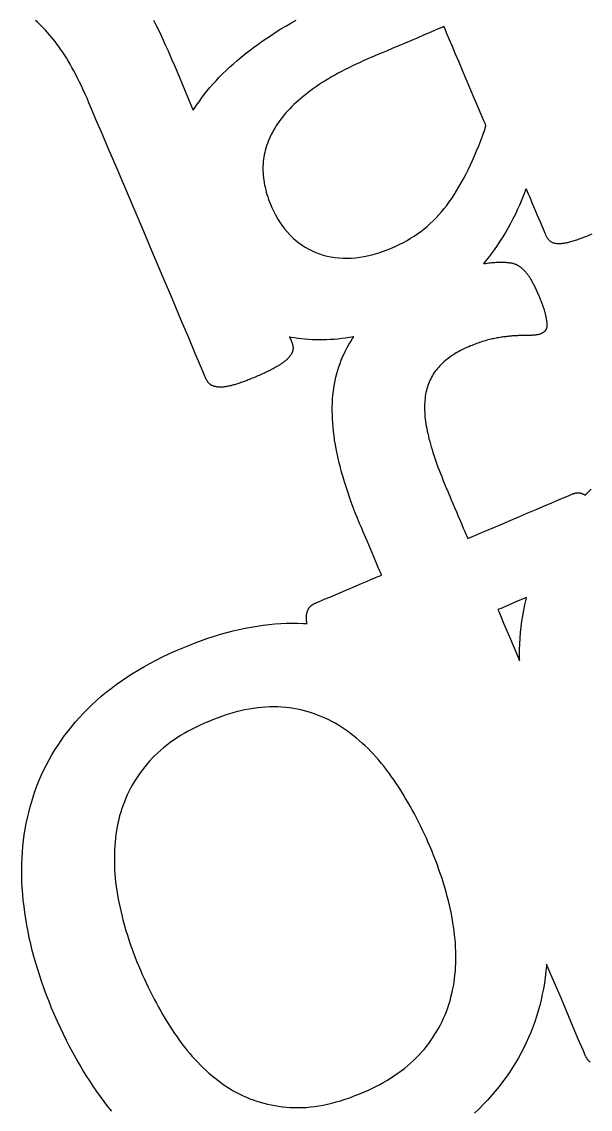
# Model space of a CAD drawing. Header units: millimetres. Extents: x 47 to 159, y 49 to 299.
# Drawn here: x 96.57 to 102.27, y 145.12 to 156.01 of the extents above; entities that cross this region are included whole.
import ezdxf

# ---------------------------------------------------------------- set-up
doc = ezdxf.new("R2010")
doc.units = ezdxf.units.MM

# ---------------------------------------------------------------- blocks, each defined once
blk = doc.blocks.new('angel 01')
for points in [[(-20.391, 96.791), (-20.394, 96.793), (-20.398, 96.795), (-20.401, 96.798), (-20.404, 96.801), (-20.408, 96.804), (-20.411, 96.807), (-20.414, 96.81), (-20.416, 96.814), (-20.419, 96.817), (-20.422, 96.821), (-20.424, 96.825), (-20.427, 96.829), (-20.429, 96.833), (-20.432, 96.837), (-20.434, 96.841), (-20.436, 96.846), (-20.438, 96.851), (-20.46, 96.903), (-20.511, 97.021), (-20.585, 97.198), (-20.681, 97.424), (-20.795, 97.691), (-20.829, 97.77), (-20.83, 97.754), (-20.836, 97.696), (-20.843, 97.639), (-20.851, 97.582), (-20.861, 97.525), (-20.872, 97.469), (-20.884, 97.413), (-20.898, 97.357), (-20.913, 97.302), (-20.929, 97.248), (-20.947, 97.194), (-20.966, 97.141), (-20.987, 97.088), (-21.009, 97.036), (-21.032, 96.984), (-21.057, 96.933), (-21.083, 96.883), (-21.111, 96.833), (-21.14, 96.784), (-21.17, 96.735), (-21.202, 96.687), (-21.235, 96.639), (-21.269, 96.592), (-21.305, 96.546), (-21.343, 96.5), (-21.381, 96.455), (-21.421, 96.41), (-21.463, 96.366), (-21.506, 96.323), (-21.551, 96.28)], [(-20.376, 105.08), (-20.392, 105.074), (-20.407, 105.067), (-20.422, 105.061), (-20.436, 105.055), (-20.451, 105.049), (-20.465, 105.044), (-20.478, 105.039), (-20.492, 105.034), (-20.505, 105.029), (-20.518, 105.025), (-20.53, 105.02), (-20.542, 105.016), (-20.554, 105.013), (-20.566, 105.009), (-20.577, 105.006), (-20.588, 105.003), (-20.598, 105), (-20.609, 104.997), (-20.619, 104.995), (-20.629, 104.993), (-20.638, 104.991), (-20.647, 104.99), (-20.656, 104.988), (-20.665, 104.987), (-20.674, 104.986), (-20.682, 104.985), (-20.69, 104.985), (-20.698, 104.985), (-20.706, 104.984), (-20.713, 104.985), (-20.72, 104.985), (-20.727, 104.985), (-20.734, 104.986), (-20.74, 104.987), (-20.746, 104.988), (-20.752, 104.99), (-20.758, 104.991), (-20.764, 104.993), (-20.769, 104.995), (-20.774, 104.998), (-20.779, 105.001), (-20.784, 105.004), (-20.789, 105.007), (-20.794, 105.011), (-20.798, 105.014), (-20.802, 105.019), (-20.807, 105.023), (-20.811, 105.028), (-20.815, 105.033), (-20.818, 105.038), (-20.822, 105.044), (-20.826, 105.05), (-20.829, 105.056), (-20.832, 105.063), (-20.835, 105.07), (-20.837, 105.074), (-20.842, 105.086), (-20.85, 105.105), (-20.861, 105.13), (-20.873, 105.16), (-20.887, 105.193), (-20.903, 105.23), (-20.919, 105.268), (-20.936, 105.307), (-20.953, 105.346), (-20.969, 105.384), (-20.984, 105.421), (-20.998, 105.454), (-21.01, 105.482), (-21.02, 105.506), (-21.028, 105.524), (-21.033, 105.535), (-21.037, 105.53), (-21.056, 105.479), (-21.077, 105.428), (-21.098, 105.379), (-21.12, 105.33), (-21.142, 105.282), (-21.166, 105.235), (-21.19, 105.189), (-21.215, 105.143), (-21.241, 105.098), (-21.268, 105.053), (-21.296, 105.01), (-21.324, 104.967), (-21.354, 104.925), (-21.384, 104.883), (-21.415, 104.843), (-21.447, 104.803), (-21.461, 104.785), (-21.458, 104.786), (-21.441, 104.788), (-21.424, 104.79), (-21.408, 104.792), (-21.392, 104.794), (-21.377, 104.796), (-21.362, 104.797), (-21.348, 104.798), (-21.334, 104.799), (-21.321, 104.8), (-21.308, 104.8), (-21.296, 104.8), (-21.284, 104.8), (-21.272, 104.8), (-21.261, 104.799), (-21.25, 104.799), (-21.24, 104.799), (-21.23, 104.798), (-21.221, 104.797), (-21.212, 104.796), (-21.203, 104.795), (-21.195, 104.794), (-21.187, 104.793), (-21.179, 104.792), (-21.172, 104.79), (-21.166, 104.789), (-21.16, 104.787), (-21.154, 104.785), (-21.148, 104.783), (-21.143, 104.781), (-21.138, 104.779), (-21.134, 104.777), (-21.129, 104.775), (-21.124, 104.772), (-21.119, 104.769), (-21.114, 104.766), (-21.109, 104.763), (-21.104, 104.76), (-21.099, 104.757), (-21.095, 104.753), (-21.09, 104.75), (-21.085, 104.746), (-21.08, 104.742), (-21.076, 104.738), (-21.071, 104.734), (-21.066, 104.73), (-21.061, 104.725), (-21.057, 104.721), (-21.052, 104.716), (-21.047, 104.711), (-21.043, 104.706), (-21.038, 104.701), (-21.034, 104.695), (-21.029, 104.69), (-21.025, 104.684), (-21.02, 104.678), (-21.016, 104.672), (-21.011, 104.666), (-21.007, 104.659), (-21.003, 104.653), (-20.998, 104.646), (-20.994, 104.639), (-20.99, 104.632), (-20.986, 104.625), (-20.981, 104.618), (-20.977, 104.61), (-20.973, 104.602), (-20.969, 104.594), (-20.964, 104.586), (-20.96, 104.578), (-20.955, 104.569), (-20.951, 104.56), (-20.947, 104.551), (-20.942, 104.542), (-20.938, 104.533), (-20.933, 104.523), (-20.929, 104.513), (-20.924, 104.503), (-20.92, 104.493), (-20.915, 104.483), (-20.91, 104.472), (-20.906, 104.462), (-20.901, 104.451), (-20.896, 104.44), (-20.892, 104.429), (-20.888, 104.418), (-20.884, 104.408), (-20.88, 104.398), (-20.876, 104.388), (-20.872, 104.378), (-20.869, 104.369), (-20.866, 104.36), (-20.863, 104.351), (-20.86, 104.342), (-20.857, 104.334), (-20.854, 104.325), (-20.852, 104.317), (-20.85, 104.309), (-20.848, 104.301), (-20.846, 104.294), (-20.844, 104.287), (-20.842, 104.28), (-20.841, 104.273), (-20.839, 104.266), (-20.838, 104.259), (-20.837, 104.253), (-20.835, 104.246), (-20.834, 104.24), (-20.833, 104.234), (-20.832, 104.228), (-20.831, 104.222), (-20.83, 104.216), (-20.83, 104.211), (-20.829, 104.205), (-20.828, 104.2), (-20.828, 104.195), (-20.827, 104.19), (-20.827, 104.185), (-20.827, 104.18), (-20.826, 104.176), (-20.826, 104.171), (-20.826, 104.167), (-20.827, 104.163), (-20.827, 104.158), (-20.827, 104.155), (-20.828, 104.151), (-20.828, 104.147), (-20.829, 104.143), (-20.83, 104.14), (-20.831, 104.137), (-20.832, 104.133), (-20.833, 104.13), (-20.834, 104.127), (-20.835, 104.124), (-20.837, 104.122), (-20.839, 104.119), (-20.84, 104.117), (-20.842, 104.114), (-20.844, 104.112), (-20.846, 104.11), (-20.848, 104.107), (-20.85, 104.105), (-20.853, 104.103), (-20.855, 104.101), (-20.857, 104.099), (-20.86, 104.097), (-20.863, 104.095), (-20.866, 104.093), (-20.869, 104.092), (-20.872, 104.09), (-20.875, 104.088), (-20.878, 104.086), (-20.881, 104.085), (-20.885, 104.083), (-20.888, 104.082), (-20.893, 104.08), (-20.897, 104.079), (-20.902, 104.077), (-20.906, 104.076), (-20.911, 104.075), (-20.917, 104.073), (-20.922, 104.072), (-20.927, 104.071), (-20.933, 104.071), (-20.939, 104.07), (-20.945, 104.069), (-20.951, 104.069), (-20.958, 104.068), (-20.964, 104.068), (-20.971, 104.068), (-20.978, 104.067), (-20.985, 104.067), (-20.992, 104.067), (-20.999, 104.067), (-21.007, 104.067), (-21.015, 104.067), (-21.023, 104.067), (-21.031, 104.067), (-21.039, 104.067), (-21.048, 104.067), (-21.056, 104.067), (-21.065, 104.066), (-21.074, 104.066), (-21.083, 104.066), (-21.092, 104.065), (-21.101, 104.065), (-21.111, 104.065), (-21.12, 104.064), (-21.13, 104.064), (-21.14, 104.063), (-21.15, 104.063), (-21.161, 104.062), (-21.171, 104.061), (-21.182, 104.06), (-21.193, 104.059), (-21.204, 104.058), (-21.215, 104.057), (-21.226, 104.056), (-21.238, 104.054), (-21.249, 104.053), (-21.261, 104.051), (-21.273, 104.05), (-21.285, 104.048), (-21.298, 104.046), (-21.31, 104.044), (-21.323, 104.041), (-21.335, 104.039), (-21.348, 104.037), (-21.362, 104.034), (-21.375, 104.031), (-21.388, 104.028), (-21.402, 104.025), (-21.416, 104.022), (-21.429, 104.018), (-21.443, 104.014), (-21.458, 104.01), (-21.472, 104.005), (-21.486, 104), (-21.501, 103.995), (-21.516, 103.99), (-21.531, 103.985), (-21.546, 103.979), (-21.561, 103.973), (-21.576, 103.967), (-21.592, 103.961), (-21.608, 103.954), (-21.629, 103.945), (-21.65, 103.935), (-21.67, 103.925), (-21.69, 103.915), (-21.709, 103.905), (-21.728, 103.895), (-21.746, 103.884), (-21.763, 103.873), (-21.78, 103.862), (-21.797, 103.85), (-21.813, 103.838), (-21.828, 103.827), (-21.843, 103.814), (-21.858, 103.802), (-21.871, 103.789), (-21.885, 103.776), (-21.898, 103.763), (-21.91, 103.75), (-21.922, 103.736), (-21.933, 103.722), (-21.944, 103.708), (-21.954, 103.694), (-21.964, 103.679), (-21.973, 103.664), (-21.982, 103.648), (-21.99, 103.632), (-21.998, 103.616), (-22.005, 103.6), (-22.011, 103.583), (-22.018, 103.566), (-22.023, 103.549), (-22.028, 103.532), (-22.033, 103.514), (-22.037, 103.496), (-22.041, 103.477), (-22.044, 103.458), (-22.046, 103.439), (-22.048, 103.42), (-22.05, 103.4), (-22.051, 103.379), (-22.052, 103.359), (-22.052, 103.338), (-22.051, 103.317), (-22.05, 103.295), (-22.049, 103.273), (-22.047, 103.25), (-22.044, 103.228), (-22.041, 103.204), (-22.038, 103.181), (-22.034, 103.157), (-22.03, 103.133), (-22.025, 103.108), (-22.019, 103.083), (-22.013, 103.058), (-22.007, 103.032), (-22, 103.006), (-21.993, 102.979), (-21.985, 102.952), (-21.976, 102.924), (-21.968, 102.896), (-21.958, 102.867), (-21.949, 102.838), (-21.938, 102.808), (-21.928, 102.778), (-21.917, 102.748), (-21.905, 102.717), (-21.893, 102.685), (-21.88, 102.653), (-21.867, 102.621), (-21.854, 102.588), (-21.84, 102.555), (-21.835, 102.542), (-21.83, 102.531), (-21.822, 102.513), (-21.812, 102.488), (-21.799, 102.457), (-21.784, 102.422), (-21.767, 102.383), (-21.75, 102.342), (-21.732, 102.299), (-21.714, 102.257), (-21.696, 102.215), (-21.679, 102.175), (-21.663, 102.137), (-21.649, 102.104), (-21.637, 102.076), (-21.628, 102.055), (-21.622, 102.04), (-21.619, 102.034), (-21.612, 102.036), (-21.588, 102.046), (-21.549, 102.063), (-21.496, 102.086), (-21.431, 102.113), (-21.358, 102.144), (-21.278, 102.178), (-21.193, 102.214), (-21.106, 102.251), (-21.018, 102.289), (-20.932, 102.325), (-20.851, 102.36), (-20.776, 102.391), (-20.709, 102.42), (-20.654, 102.443), (-20.611, 102.461), (-20.583, 102.473), (-20.573, 102.477), (-20.569, 102.479), (-20.564, 102.481), (-20.559, 102.483), (-20.555, 102.484), (-20.55, 102.485), (-20.546, 102.487), (-20.542, 102.488), (-20.537, 102.489), (-20.533, 102.489), (-20.528, 102.49), (-20.524, 102.49), (-20.52, 102.491), (-20.516, 102.491), (-20.511, 102.491), (-20.507, 102.491), (-20.503, 102.49), (-20.499, 102.49), (-20.495, 102.489), (-20.491, 102.489), (-20.487, 102.488), (-20.483, 102.486), (-20.478, 102.485), (-20.474, 102.484), (-20.47, 102.482), (-20.465, 102.48), (-20.461, 102.478), (-20.457, 102.476), (-20.452, 102.473), (-20.448, 102.471), (-20.443, 102.468), (-20.443, 102.468), (-20.421, 102.488), (-20.381, 102.526)], [(-24.768, 107.224), (-24.743, 107.176), (-24.718, 107.126), (-24.694, 107.076), (-24.669, 107.024), (-24.645, 106.971), (-24.621, 106.917), (-24.597, 106.861), (-24.586, 106.834), (-24.558, 106.768), (-24.511, 106.659), (-24.449, 106.513), (-24.375, 106.337), (-24.368, 106.321), (-24.36, 106.335), (-24.336, 106.371), (-24.311, 106.407), (-24.286, 106.443), (-24.259, 106.478), (-24.231, 106.513), (-24.202, 106.548), (-24.171, 106.583), (-24.14, 106.617), (-24.108, 106.652), (-24.074, 106.686), (-24.039, 106.719), (-24.004, 106.753), (-23.967, 106.786), (-23.929, 106.819), (-23.89, 106.852), (-23.85, 106.885), (-23.808, 106.917), (-23.766, 106.949), (-23.723, 106.981), (-23.678, 107.012), (-23.632, 107.043), (-23.586, 107.074), (-23.538, 107.105), (-23.49, 107.135), (-23.441, 107.165), (-23.391, 107.195), (-23.339, 107.224)], [(-25.184, 96.3), (-25.223, 96.347), (-25.26, 96.395), (-25.297, 96.445), (-25.334, 96.496), (-25.37, 96.548), (-25.406, 96.601), (-25.441, 96.655), (-25.475, 96.711), (-25.509, 96.768), (-25.542, 96.826), (-25.574, 96.885), (-25.607, 96.945), (-25.638, 97.007), (-25.669, 97.069), (-25.699, 97.133), (-25.729, 97.198), (-25.758, 97.265), (-25.787, 97.331), (-25.813, 97.396), (-25.838, 97.461), (-25.862, 97.525), (-25.885, 97.59), (-25.907, 97.654), (-25.927, 97.718), (-25.946, 97.782), (-25.964, 97.846), (-25.981, 97.909), (-25.997, 97.973), (-26.011, 98.036), (-26.024, 98.099), (-26.036, 98.162), (-26.047, 98.225), (-26.056, 98.287), (-26.064, 98.349), (-26.071, 98.412), (-26.077, 98.473), (-26.082, 98.535), (-26.085, 98.595), (-26.087, 98.656), (-26.087, 98.716), (-26.086, 98.775), (-26.084, 98.834), (-26.08, 98.893), (-26.075, 98.951), (-26.069, 99.009), (-26.061, 99.066), (-26.052, 99.123), (-26.042, 99.18), (-26.03, 99.236), (-26.017, 99.291), (-26.003, 99.347), (-25.987, 99.401), (-25.97, 99.456), (-25.952, 99.509), (-25.932, 99.562), (-25.911, 99.614), (-25.888, 99.666), (-25.864, 99.717), (-25.839, 99.768), (-25.812, 99.818), (-25.784, 99.867), (-25.754, 99.916), (-25.723, 99.964), (-25.691, 100.012), (-25.657, 100.059), (-25.622, 100.105), (-25.585, 100.151), (-25.548, 100.196), (-25.508, 100.241), (-25.468, 100.285), (-25.426, 100.328), (-25.382, 100.371), (-25.337, 100.412), (-25.29, 100.453), (-25.242, 100.493), (-25.192, 100.532), (-25.141, 100.57), (-25.088, 100.608), (-25.034, 100.644), (-24.978, 100.68), (-24.921, 100.715), (-24.863, 100.749), (-24.802, 100.783), (-24.741, 100.815), (-24.677, 100.847), (-24.613, 100.877), (-24.546, 100.907), (-24.479, 100.936), (-24.414, 100.963), (-24.349, 100.988), (-24.285, 101.012), (-24.221, 101.034), (-24.157, 101.055), (-24.094, 101.074), (-24.032, 101.092), (-23.97, 101.108), (-23.908, 101.122), (-23.847, 101.136), (-23.787, 101.147), (-23.727, 101.157), (-23.667, 101.166), (-23.608, 101.173), (-23.55, 101.178), (-23.492, 101.182), (-23.434, 101.185), (-23.377, 101.186), (-23.32, 101.185), (-23.264, 101.183), (-23.229, 101.181), (-23.23, 101.188), (-23.231, 101.195), (-23.232, 101.202), (-23.233, 101.209), (-23.233, 101.216), (-23.234, 101.222), (-23.234, 101.229), (-23.234, 101.235), (-23.234, 101.241), (-23.234, 101.247), (-23.234, 101.253), (-23.234, 101.259), (-23.233, 101.265), (-23.233, 101.271), (-23.232, 101.276), (-23.231, 101.281), (-23.23, 101.286), (-23.229, 101.292), (-23.228, 101.296), (-23.226, 101.301), (-23.225, 101.306), (-23.223, 101.31), (-23.222, 101.315), (-23.22, 101.319), (-23.218, 101.323), (-23.215, 101.327), (-23.213, 101.331), (-23.211, 101.335), (-23.208, 101.338), (-23.205, 101.342), (-23.203, 101.345), (-23.2, 101.348), (-23.196, 101.352), (-23.193, 101.355), (-23.19, 101.358), (-23.187, 101.361), (-23.183, 101.363), (-23.179, 101.366), (-23.176, 101.369), (-23.172, 101.371), (-23.168, 101.374), (-23.164, 101.376), (-23.16, 101.379), (-23.155, 101.381), (-23.151, 101.383), (-23.146, 101.385), (-23.143, 101.387), (-23.133, 101.391), (-23.113, 101.399), (-23.083, 101.412), (-23.046, 101.428), (-23.002, 101.446), (-22.954, 101.467), (-22.901, 101.489), (-22.847, 101.512), (-22.791, 101.536), (-22.736, 101.559), (-22.683, 101.582), (-22.634, 101.603), (-22.589, 101.622), (-22.55, 101.638), (-22.519, 101.652), (-22.496, 101.661), (-22.484, 101.666), (-22.483, 101.668), (-22.486, 101.676), (-22.493, 101.692), (-22.503, 101.714), (-22.515, 101.742), (-22.528, 101.775), (-22.544, 101.811), (-22.56, 101.85), (-22.577, 101.89), (-22.594, 101.931), (-22.611, 101.971), (-22.628, 102.009), (-22.643, 102.045), (-22.657, 102.077), (-22.669, 102.105), (-22.678, 102.127), (-22.684, 102.143), (-22.688, 102.15), (-22.702, 102.184), (-22.724, 102.238), (-22.745, 102.291), (-22.766, 102.344), (-22.785, 102.396), (-22.804, 102.448), (-22.821, 102.499), (-22.838, 102.549), (-22.853, 102.599), (-22.868, 102.648), (-22.882, 102.697), (-22.895, 102.744), (-22.906, 102.792), (-22.917, 102.838), (-22.927, 102.884), (-22.937, 102.93), (-22.945, 102.975), (-22.952, 103.019), (-22.958, 103.062), (-22.963, 103.105), (-22.968, 103.148), (-22.971, 103.189), (-22.974, 103.231), (-22.975, 103.272), (-22.976, 103.312), (-22.976, 103.352), (-22.974, 103.391), (-22.972, 103.429), (-22.969, 103.467), (-22.965, 103.505), (-22.96, 103.542), (-22.954, 103.579), (-22.947, 103.614), (-22.939, 103.65), (-22.93, 103.685), (-22.921, 103.719), (-22.91, 103.753), (-22.898, 103.786), (-22.886, 103.819), (-22.872, 103.851), (-22.858, 103.883), (-22.843, 103.914), (-22.827, 103.945), (-22.809, 103.976), (-22.791, 104.006), (-22.773, 104.035), (-22.761, 104.052), (-22.765, 104.051), (-22.804, 104.045), (-22.843, 104.039), (-22.881, 104.035), (-22.92, 104.03), (-22.958, 104.027), (-22.995, 104.025), (-23.033, 104.023), (-23.07, 104.022), (-23.107, 104.021), (-23.143, 104.022), (-23.179, 104.023), (-23.215, 104.025), (-23.251, 104.028), (-23.286, 104.032), (-23.321, 104.036), (-23.355, 104.042), (-23.389, 104.047), (-23.404, 104.051), (-23.392, 104.021), (-23.381, 103.995), (-23.379, 103.99), (-23.377, 103.986), (-23.375, 103.981), (-23.374, 103.977), (-23.373, 103.972), (-23.372, 103.968), (-23.371, 103.963), (-23.37, 103.959), (-23.37, 103.954), (-23.369, 103.95), (-23.369, 103.946), (-23.369, 103.941), (-23.369, 103.937), (-23.369, 103.933), (-23.37, 103.928), (-23.37, 103.924), (-23.371, 103.92), (-23.372, 103.916), (-23.373, 103.911), (-23.374, 103.907), (-23.376, 103.903), (-23.377, 103.899), (-23.379, 103.894), (-23.381, 103.89), (-23.383, 103.886), (-23.386, 103.881), (-23.388, 103.877), (-23.391, 103.873), (-23.394, 103.868), (-23.397, 103.864), (-23.401, 103.859), (-23.404, 103.855), (-23.408, 103.85), (-23.412, 103.846), (-23.416, 103.841), (-23.42, 103.837), (-23.424, 103.832), (-23.429, 103.827), (-23.434, 103.823), (-23.439, 103.818), (-23.445, 103.813), (-23.451, 103.809), (-23.457, 103.804), (-23.463, 103.799), (-23.469, 103.794), (-23.476, 103.789), (-23.483, 103.784), (-23.491, 103.779), (-23.498, 103.774), (-23.506, 103.769), (-23.514, 103.764), (-23.522, 103.759), (-23.531, 103.754), (-23.54, 103.749), (-23.549, 103.744), (-23.558, 103.739), (-23.568, 103.733), (-23.578, 103.728), (-23.588, 103.723), (-23.599, 103.717), (-23.61, 103.712), (-23.621, 103.706), (-23.632, 103.701), (-23.644, 103.695), (-23.656, 103.69), (-23.669, 103.684), (-23.681, 103.678), (-23.694, 103.672), (-23.707, 103.667), (-23.721, 103.661), (-23.735, 103.655), (-23.749, 103.649), (-23.763, 103.643), (-23.777, 103.637), (-23.791, 103.631), (-23.804, 103.626), (-23.818, 103.621), (-23.83, 103.616), (-23.843, 103.611), (-23.856, 103.606), (-23.868, 103.602), (-23.88, 103.598), (-23.891, 103.594), (-23.903, 103.59), (-23.914, 103.586), (-23.924, 103.583), (-23.935, 103.579), (-23.945, 103.576), (-23.955, 103.573), (-23.965, 103.571), (-23.975, 103.568), (-23.984, 103.566), (-23.993, 103.563), (-24.002, 103.561), (-24.011, 103.559), (-24.019, 103.558), (-24.028, 103.556), (-24.036, 103.554), (-24.044, 103.553), (-24.052, 103.552), (-24.059, 103.551), (-24.066, 103.55), (-24.074, 103.55), (-24.081, 103.549), (-24.087, 103.549), (-24.094, 103.549), (-24.1, 103.549), (-24.106, 103.549), (-24.112, 103.549), (-24.118, 103.55), (-24.124, 103.55), (-24.13, 103.551), (-24.135, 103.552), (-24.14, 103.553), (-24.145, 103.554), (-24.151, 103.555), (-24.155, 103.556), (-24.16, 103.557), (-24.165, 103.559), (-24.169, 103.56), (-24.174, 103.562), (-24.178, 103.564), (-24.182, 103.566), (-24.186, 103.568), (-24.189, 103.57), (-24.193, 103.572), (-24.197, 103.575), (-24.2, 103.577), (-24.203, 103.58), (-24.206, 103.583), (-24.21, 103.586), (-24.213, 103.589), (-24.216, 103.592), (-24.218, 103.596), (-24.221, 103.599), (-24.224, 103.603), (-24.226, 103.607), (-24.229, 103.611), (-24.231, 103.615), (-24.234, 103.619), (-24.236, 103.623), (-24.238, 103.628), (-24.241, 103.634), (-24.259, 103.677), (-24.295, 103.763), (-24.348, 103.887), (-24.414, 104.043), (-24.492, 104.226), (-24.578, 104.43), (-24.671, 104.648), (-24.767, 104.875), (-24.865, 105.106), (-24.962, 105.334), (-25.055, 105.553), (-25.142, 105.758), (-25.221, 105.943), (-25.288, 106.103), (-25.343, 106.23), (-25.381, 106.32), (-25.401, 106.367), (-25.413, 106.397), (-25.432, 106.441), (-25.451, 106.483), (-25.47, 106.525), (-25.489, 106.565), (-25.508, 106.604), (-25.527, 106.642), (-25.546, 106.679), (-25.565, 106.715), (-25.584, 106.749), (-25.603, 106.783), (-25.622, 106.815), (-25.64, 106.846), (-25.659, 106.876), (-25.678, 106.905), (-25.697, 106.932), (-25.715, 106.959), (-25.734, 106.984), (-25.753, 107.009), (-25.771, 107.032), (-25.791, 107.056), (-25.81, 107.078), (-25.829, 107.1), (-25.849, 107.122), (-25.868, 107.143), (-25.888, 107.163), (-25.909, 107.183), (-25.929, 107.202), (-25.949, 107.22)], [(-21.099, 100.809), (-21.1, 100.86), (-21.099, 100.919), (-21.097, 100.977), (-21.093, 101.035), (-21.089, 101.092), (-21.083, 101.148), (-21.076, 101.204), (-21.067, 101.26), (-21.058, 101.315), (-21.047, 101.369), (-21.035, 101.423), (-21.03, 101.443), (-21.037, 101.44), (-21.112, 101.408), (-21.179, 101.379), (-21.235, 101.356), (-21.278, 101.337), (-21.306, 101.326), (-21.316, 101.321), (-21.302, 101.288), (-21.259, 101.186), (-21.19, 101.024), (-21.099, 100.81)]]:
    blk.add_lwpolyline(points)
for points in [[(-21.857, 107.16), (-21.864, 107.157), (-21.884, 107.148), (-21.916, 107.135), (-21.957, 107.117), (-22.006, 107.097), (-22.061, 107.073), (-22.12, 107.048), (-22.183, 107.021), (-22.246, 106.994), (-22.309, 106.968), (-22.37, 106.942), (-22.427, 106.918), (-22.477, 106.896), (-22.521, 106.878), (-22.555, 106.863), (-22.579, 106.853), (-22.59, 106.848), (-22.619, 106.836), (-22.659, 106.818), (-22.698, 106.801), (-22.737, 106.783), (-22.774, 106.765), (-22.811, 106.747), (-22.847, 106.729), (-22.882, 106.71), (-22.917, 106.692), (-22.95, 106.673), (-22.983, 106.655), (-23.015, 106.636), (-23.046, 106.617), (-23.077, 106.598), (-23.106, 106.579), (-23.135, 106.559), (-23.163, 106.54), (-23.19, 106.52), (-23.217, 106.5), (-23.242, 106.48), (-23.267, 106.46), (-23.292, 106.44), (-23.315, 106.42), (-23.338, 106.399), (-23.36, 106.378), (-23.381, 106.358), (-23.401, 106.337), (-23.421, 106.316), (-23.44, 106.295), (-23.458, 106.274), (-23.475, 106.252), (-23.492, 106.231), (-23.508, 106.209), (-23.523, 106.187), (-23.538, 106.165), (-23.551, 106.143), (-23.564, 106.121), (-23.576, 106.099), (-23.588, 106.077), (-23.598, 106.055), (-23.608, 106.033), (-23.618, 106.01), (-23.626, 105.988), (-23.634, 105.965), (-23.641, 105.943), (-23.647, 105.92), (-23.653, 105.898), (-23.657, 105.875), (-23.661, 105.852), (-23.665, 105.83), (-23.667, 105.807), (-23.669, 105.784), (-23.67, 105.761), (-23.671, 105.738), (-23.67, 105.715), (-23.669, 105.692), (-23.668, 105.668), (-23.665, 105.645), (-23.662, 105.621), (-23.659, 105.598), (-23.654, 105.574), (-23.649, 105.55), (-23.643, 105.526), (-23.637, 105.502), (-23.63, 105.478), (-23.622, 105.454), (-23.614, 105.429), (-23.605, 105.405), (-23.595, 105.38), (-23.581, 105.347), (-23.562, 105.307), (-23.542, 105.268), (-23.52, 105.231), (-23.498, 105.195), (-23.474, 105.161), (-23.45, 105.129), (-23.424, 105.099), (-23.397, 105.07), (-23.369, 105.042), (-23.34, 105.017), (-23.31, 104.993), (-23.278, 104.97), (-23.246, 104.95), (-23.212, 104.931), (-23.177, 104.913), (-23.141, 104.898), (-23.104, 104.884), (-23.067, 104.871), (-23.028, 104.861), (-22.989, 104.853), (-22.95, 104.846), (-22.909, 104.842), (-22.868, 104.84), (-22.827, 104.839), (-22.785, 104.841), (-22.742, 104.844), (-22.699, 104.85), (-22.655, 104.857), (-22.61, 104.867), (-22.565, 104.878), (-22.519, 104.891), (-22.472, 104.907), (-22.425, 104.924), (-22.377, 104.943), (-22.338, 104.961), (-22.3, 104.979), (-22.263, 104.998), (-22.226, 105.018), (-22.191, 105.039), (-22.156, 105.061), (-22.122, 105.084), (-22.089, 105.108), (-22.057, 105.133), (-22.026, 105.159), (-21.995, 105.186), (-21.965, 105.214), (-21.936, 105.243), (-21.908, 105.273), (-21.881, 105.304), (-21.854, 105.336), (-21.829, 105.369), (-21.804, 105.404), (-21.779, 105.439), (-21.755, 105.476), (-21.731, 105.514), (-21.707, 105.553), (-21.684, 105.594), (-21.661, 105.636), (-21.638, 105.679), (-21.616, 105.724), (-21.594, 105.769), (-21.572, 105.817), (-21.551, 105.865), (-21.53, 105.915), (-21.509, 105.966), (-21.489, 106.018), (-21.469, 106.072), (-21.449, 106.127), (-21.436, 106.167), (-21.442, 106.182), (-21.456, 106.214), (-21.476, 106.261), (-21.501, 106.319), (-21.53, 106.388), (-21.563, 106.465), (-21.597, 106.547), (-21.634, 106.633), (-21.67, 106.719), (-21.706, 106.803), (-21.74, 106.884), (-21.772, 106.959), (-21.8, 107.025), (-21.824, 107.08), (-21.842, 107.123), (-21.853, 107.15)], [(-21.996, 98.945), (-22.014, 98.988), (-22.033, 99.031), (-22.052, 99.073), (-22.072, 99.114), (-22.092, 99.156), (-22.112, 99.196), (-22.133, 99.236), (-22.153, 99.276), (-22.175, 99.316), (-22.196, 99.354), (-22.218, 99.393), (-22.241, 99.431), (-22.263, 99.468), (-22.286, 99.505), (-22.31, 99.542), (-22.333, 99.578), (-22.357, 99.613), (-22.382, 99.648), (-22.407, 99.683), (-22.432, 99.716), (-22.457, 99.749), (-22.483, 99.781), (-22.509, 99.812), (-22.536, 99.842), (-22.563, 99.872), (-22.59, 99.901), (-22.618, 99.929), (-22.646, 99.956), (-22.674, 99.982), (-22.703, 100.008), (-22.732, 100.033), (-22.762, 100.057), (-22.792, 100.08), (-22.822, 100.103), (-22.853, 100.124), (-22.884, 100.145), (-22.915, 100.165), (-22.947, 100.184), (-22.98, 100.201), (-23.012, 100.218), (-23.046, 100.234), (-23.079, 100.249), (-23.114, 100.262), (-23.148, 100.275), (-23.183, 100.287), (-23.219, 100.297), (-23.255, 100.307), (-23.292, 100.316), (-23.329, 100.323), (-23.366, 100.33), (-23.404, 100.336), (-23.442, 100.34), (-23.481, 100.344), (-23.52, 100.346), (-23.56, 100.347), (-23.6, 100.347), (-23.641, 100.345), (-23.682, 100.342), (-23.724, 100.338), (-23.766, 100.332), (-23.808, 100.325), (-23.851, 100.317), (-23.895, 100.307), (-23.939, 100.296), (-23.983, 100.284), (-24.028, 100.27), (-24.074, 100.255), (-24.12, 100.239), (-24.166, 100.221), (-24.213, 100.202), (-24.257, 100.183), (-24.299, 100.164), (-24.341, 100.144), (-24.381, 100.124), (-24.42, 100.103), (-24.458, 100.081), (-24.495, 100.059), (-24.531, 100.036), (-24.566, 100.013), (-24.599, 99.989), (-24.632, 99.964), (-24.664, 99.939), (-24.694, 99.914), (-24.724, 99.887), (-24.752, 99.861), (-24.779, 99.833), (-24.806, 99.805), (-24.831, 99.777), (-24.855, 99.748), (-24.878, 99.718), (-24.901, 99.688), (-24.922, 99.658), (-24.942, 99.627), (-24.962, 99.596), (-24.981, 99.564), (-24.998, 99.532), (-25.015, 99.499), (-25.031, 99.466), (-25.045, 99.432), (-25.059, 99.398), (-25.072, 99.363), (-25.084, 99.328), (-25.095, 99.293), (-25.106, 99.257), (-25.115, 99.221), (-25.123, 99.184), (-25.131, 99.147), (-25.137, 99.109), (-25.143, 99.071), (-25.148, 99.033), (-25.152, 98.995), (-25.155, 98.956), (-25.157, 98.917), (-25.159, 98.877), (-25.159, 98.837), (-25.159, 98.797), (-25.158, 98.757), (-25.156, 98.716), (-25.154, 98.675), (-25.15, 98.633), (-25.146, 98.591), (-25.14, 98.549), (-25.134, 98.506), (-25.127, 98.464), (-25.12, 98.421), (-25.111, 98.378), (-25.102, 98.334), (-25.092, 98.291), (-25.082, 98.247), (-25.071, 98.203), (-25.059, 98.159), (-25.046, 98.115), (-25.032, 98.071), (-25.018, 98.027), (-25.003, 97.982), (-24.987, 97.937), (-24.971, 97.892), (-24.954, 97.847), (-24.936, 97.802), (-24.917, 97.756), (-24.898, 97.712), (-24.879, 97.668), (-24.86, 97.626), (-24.84, 97.583), (-24.82, 97.541), (-24.8, 97.5), (-24.78, 97.459), (-24.759, 97.419), (-24.737, 97.379), (-24.716, 97.339), (-24.694, 97.301), (-24.672, 97.262), (-24.649, 97.224), (-24.626, 97.187), (-24.603, 97.15), (-24.579, 97.114), (-24.555, 97.078), (-24.531, 97.042), (-24.507, 97.008), (-24.482, 96.974), (-24.456, 96.941), (-24.431, 96.908), (-24.404, 96.877), (-24.378, 96.846), (-24.351, 96.817), (-24.324, 96.788), (-24.296, 96.759), (-24.268, 96.732), (-24.24, 96.706), (-24.211, 96.68), (-24.182, 96.655), (-24.153, 96.631), (-24.123, 96.608), (-24.093, 96.585), (-24.062, 96.563), (-24.031, 96.543), (-24, 96.523), (-23.968, 96.504), (-23.935, 96.486), (-23.903, 96.469), (-23.87, 96.453), (-23.836, 96.438), (-23.802, 96.424), (-23.767, 96.411), (-23.732, 96.399), (-23.697, 96.388), (-23.661, 96.378), (-23.625, 96.369), (-23.588, 96.361), (-23.551, 96.354), (-23.513, 96.348), (-23.475, 96.343), (-23.436, 96.338), (-23.397, 96.335), (-23.358, 96.334), (-23.318, 96.334), (-23.278, 96.335), (-23.237, 96.337), (-23.195, 96.341), (-23.153, 96.346), (-23.111, 96.352), (-23.068, 96.36), (-23.025, 96.369), (-22.981, 96.379), (-22.937, 96.391), (-22.892, 96.404), (-22.847, 96.418), (-22.801, 96.434), (-22.755, 96.451), (-22.709, 96.469), (-22.663, 96.488), (-22.62, 96.507), (-22.579, 96.526), (-22.539, 96.546), (-22.5, 96.567), (-22.461, 96.588), (-22.424, 96.61), (-22.388, 96.632), (-22.353, 96.655), (-22.319, 96.679), (-22.286, 96.703), (-22.254, 96.727), (-22.222, 96.753), (-22.192, 96.779), (-22.163, 96.805), (-22.135, 96.833), (-22.108, 96.86), (-22.082, 96.889), (-22.057, 96.918), (-22.033, 96.947), (-22.01, 96.977), (-21.988, 97.007), (-21.967, 97.038), (-21.947, 97.069), (-21.927, 97.1), (-21.909, 97.132), (-21.892, 97.165), (-21.875, 97.197), (-21.86, 97.231), (-21.845, 97.264), (-21.832, 97.298), (-21.819, 97.333), (-21.807, 97.368), (-21.796, 97.403), (-21.787, 97.439), (-21.778, 97.476), (-21.77, 97.512), (-21.763, 97.549), (-21.756, 97.587), (-21.751, 97.624), (-21.747, 97.663), (-21.743, 97.701), (-21.74, 97.74), (-21.738, 97.779), (-21.737, 97.818), (-21.737, 97.858), (-21.738, 97.898), (-21.74, 97.939), (-21.742, 97.98), (-21.745, 98.021), (-21.75, 98.062), (-21.755, 98.104), (-21.761, 98.147), (-21.768, 98.189), (-21.775, 98.232), (-21.783, 98.275), (-21.792, 98.318), (-21.802, 98.362), (-21.813, 98.405), (-21.824, 98.449), (-21.836, 98.493), (-21.849, 98.537), (-21.862, 98.582), (-21.876, 98.627), (-21.891, 98.671), (-21.907, 98.717), (-21.923, 98.762), (-21.94, 98.807), (-21.958, 98.853), (-21.976, 98.899)]]:
    blk.add_lwpolyline(points, close=True)

msp = doc.modelspace()

# ---------------------------------------------------------------- block references
msp.add_blockref('angel 01', (122.661, 48.801))

doc.saveas('drawing.dxf')
